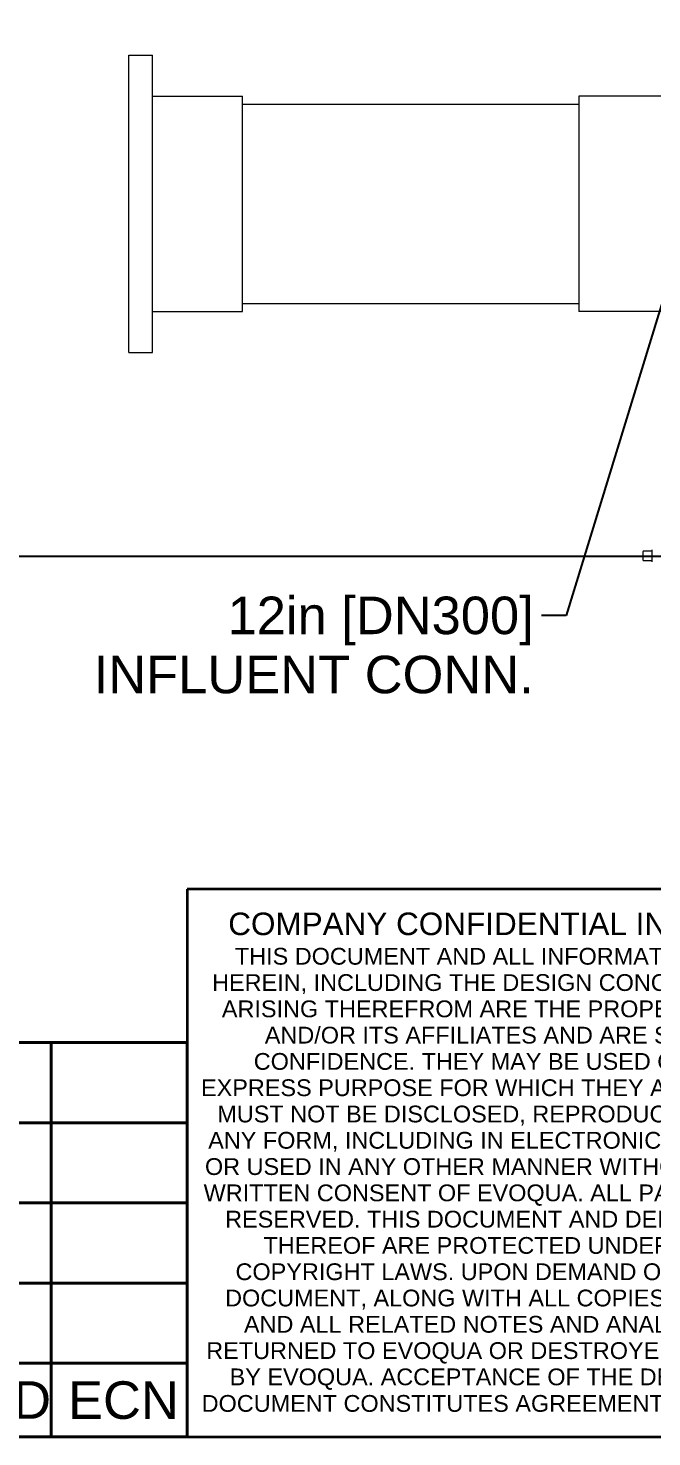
# Model space of a CAD drawing. Header units: inches. Extents: x 20 to 536, y 8 to 344.
# Drawn here: x 354.8 to 394.7, y 8 to 98 of the extents above; entities that cross this region are included whole.
import ezdxf
from ezdxf.enums import TextEntityAlignment as Align

# ---------------------------------------------------------------- set-up
doc = ezdxf.new("R2010")
doc.units = ezdxf.units.IN
doc.header["$LTSCALE"] = 16
doc.header["$MEASUREMENT"] = 0
doc.layers.get('0').update_dxf_attribs({"lineweight": 25})
for name, color, linetype, lineweight in [('Border', 7, 'Continuous', 35), ('Dimension (ANSI)', 7, 'Continuous', 25), ('Symbol', 7, 'Continuous', 25), ('Symbol (ANSI)', 7, 'Continuous', 25), ('Title', 7, 'Continuous', 35), ('Visible (ANSI)', 7, 'Continuous', 50)]:
    doc.layers.add(name, color=color, linetype=linetype, lineweight=lineweight)
doc.styles.add('MEMCOR Medium', font='arial.ttf')
doc.styles.get("Standard").update_dxf_attribs({"font": 'arial.ttf'})
doc.styles.add('Standard A-B-C', font='arial.ttf')
doc.styles.add('Standard D-E', font='arial.ttf')
doc.dimstyles.new('in [mm] D-E NeptuneBenson', dxfattribs={"dimscale": 16, "dimtxt": 0.15, "dimasz": 0.098425, "dimexe": 0.125, "dimexo": 0.063, "dimgap": 0.031496, "dimtad": 0, "dimtih": 1, "dimtoh": 1, "dimdec": 4, "dimrnd": 1e-08, "dimzin": 3, "dimdsep": 46, "dimlunit": 5, "dimtxsty": 'Standard D-E', "dimcen": 0.09, "dimdle": 0.393701, "dimclrd": 256, "dimclre": 256, "dimclrt": 256, "dimadec": 1, "dimazin": 1, "dimtfac": 1, "dimtofl": 0, "dimtmove": 0, "dimatfit": 3, "dimfxl": 1, "dimfrac": 1, "dimtolj": 1, "dimtzin": 4, "dimlwd": -1, "dimlwe": -1, "dimarcsym": 0})
doc.dimstyles.new('in [mm] D-E NeptuneBenson$7', dxfattribs={"dimscale": 16, "dimtxt": 0.15, "dimasz": 0.098425, "dimexe": 0.125, "dimexo": 0.063, "dimgap": 0.031496, "dimtad": 0, "dimtih": 1, "dimtoh": 1, "dimdec": 4, "dimrnd": 1e-08, "dimzin": 3, "dimdsep": 46, "dimlunit": 5, "dimtxsty": 'Standard D-E', "dimcen": 0.09, "dimdle": 0.393701, "dimclrd": 256, "dimclre": 256, "dimclrt": 256, "dimadec": 1, "dimazin": 1, "dimtfac": 1, "dimtofl": 0, "dimtmove": 0, "dimatfit": 3, "dimfxl": 1, "dimfrac": 1, "dimtolj": 1, "dimtzin": 4, "dimlwd": -1, "dimlwe": -1, "dimarcsym": 0})

# ---------------------------------------------------------------- blocks, each defined once
blk = doc.blocks.new('Borders 22x34_D')
at = {"layer": 'Border'}
blk.add_line((1.25, 0.5), (33.5, 0.5), dxfattribs=at)
blk = doc.blocks.new('Title Blocks D-E')
at = {"layer": 'Title'}
for p, q in [((18.0646, 11.4455), (15.2521, 11.4455)), ((15.2521, 11.4455), (15.2521, 9.258)), ((15.2521, 9.258), (18.0646, 9.258))]:
    blk.add_line(p, q, dxfattribs=at)
at = {"layer": 'Title', "insert": (16.6705, 11.3517), "char_height": 0.06, "width": 2.725909, "attachment_point": 2, "line_spacing_factor": 0.757101, "style": 'Standard A-B-C'}
blk.add_mtext('\\pxsm0.94;\\fArial|b0|i0;{\\H0.0900;COMPANY CONFIDENTIAL INFORMATION\\P}\\fArial|b0|i0;{\\H0.0670;THIS DOCUMENT AND ALL INFORMATION CONTAINED HEREIN, INCLUDING THE DESIGN CONCEPTS AND THOSE ARISING THEREFROM ARE THE PROPERTY OF EVOQUA AND/OR ITS AFFILIATES AND ARE SUBMITTED IN CONFIDENCE. THEY MAY BE USED ONLY FOR THE EXPRESS PURPOSE FOR WHICH THEY ARE PROVIDED AND MUST NOT BE DISCLOSED, REPRODUCED OR COPIED IN ANY FORM, INCLUDING IN ELECTRONIC FORMAT, LOANED OR USED IN ANY OTHER MANNER WITHOUT THE EXPRESS WRITTEN CONSENT OF EVOQUA. ALL PATENT RIGHTS ARE RESERVED. THIS DOCUMENT AND DERIVATIVE WORKS THEREOF ARE PROTECTED UNDER APPLICABLE COPYRIGHT LAWS. UPON DEMAND OF EVOQUA, THIS DOCUMENT, ALONG WITH ALL COPIES AND EXTRACTS, AND ALL RELATED NOTES AND ANALYSES MUST BE RETURNED TO EVOQUA OR DESTROYED, AS INSTRUCTED BY EVOQUA. ACCEPTANCE OF THE DELIVERY OF THIS DOCUMENT CONSTITUTES AGREEMENT TO THESE TERMS}\\fArial|b0|i0;{\\H0.0680;.}', dxfattribs=at)
at = {"layer": 'Title', "lineweight": 30, "flags": 63}
for tag, height, p in [('DESIGNER', 0.094, (18.4396, 11.1408)), ('CREATION_DATE', 0.094, (19.1896, 11.1408)), ('CHECKED_BY', 0.094, (18.4396, 10.7033)), ('CHECKED_DATE', 0.094, (19.1896, 10.7033)), ('ENG_APPROVED_BY', 0.094, (18.4396, 10.2658)), ('ENG_APPROVAL_DATE', 0.094, (19.1896, 10.2658)), ('MANAGER', 0.094, (18.8146, 9.8283)), ('PROJECT', 0.12, (20.2833, 9.3768)), ('PART_NUMBER', 0.12, (21.7208, 9.3768)), ('REVISION_NUMBER', 0.12, (25.5646, 9.3768)), ('@DMS_Reference', 0.12, (23.3146, 9.3768)), ('Sheet_Number', 0.12, (24.5021, 9.3768)), ('Number_of_sheets', 0.1247, (25.0646, 9.3768))]:
    blk.add_attdef(tag, text='', height=height, dxfattribs=at).set_placement(p, align=Align.MIDDLE_CENTER)
for tag, height, p in [('!Reference', 0.078, (18.8771, 9.5267)), ('Scale_1', 0.1181, (18.8771, 9.308))]:
    blk.add_attdef(tag, text='', height=height, dxfattribs=at).set_placement(p, align=Align.BOTTOM_CENTER)
blk = doc.blocks.new('*D27')
at = {"layer": 'Defpoints', "color": 0, "transparency": 16777216}
for p in [(353.894, 161.752), (424.634, 161.752), (399.432, 64.26)]:
    blk.add_point(p, dxfattribs=at)
at = {"layer": 'Dimension (ANSI)', "transparency": 16777216}
for p, q in [((423.626, 161.752), (351.894, 161.752)), ((353.894, 160.177), (353.894, 118.735)), ((353.894, 65.835), (353.894, 101.408)), ((398.424, 64.26), (351.894, 64.26))]:
    blk.add_line(p, q, dxfattribs=at)
for points in [[(353.632, 160.177), (354.157, 160.177), (353.894, 161.752)], [(353.632, 65.835), (354.157, 65.835), (353.894, 64.26)]]:
    blk.add_solid(points, dxfattribs=at)
at = {"layer": 'Dimension (ANSI)', "transparency": 16777216, "char_height": 2.4, "attachment_point": 5, "style": 'Standard D-E'}
for s, insert in [('\\A1; \\fArial|b0|i0;97{\\H1x;\\S1#2;} in', (353.894, 113.006)), ('\\A1;[2461.5 mm]{\\P\\fArial|b0|i0;SHIPPING HEIGHT\\P\\fArial|b0|i0;REF.}', (353.894, 104.342))]:
    blk.add_mtext(s, dxfattribs=dict(at, insert=insert))
blk = doc.blocks.new('REVISION HISTORY')
at = {"layer": 'Symbol', "lineweight": 40}
for p, q in [((12.7552, 2.0747), (22.812, 2.0747)), ((22.2694, 2.0747), (22.2694, 0.7941)), ((22.812, 2.0747), (22.812, 0.7941)), ((12.7552, 1.7545), (22.812, 1.7545)), ((12.7552, 1.4344), (22.812, 1.4344)), ((12.7552, 1.1143), (22.812, 1.1143)), ((12.7552, 0.7941), (22.812, 0.7941)), ((22.2694, 0.5), (22.2694, 0.7941)), ((22.812, 0.5), (22.812, 0.7941)), ((12.7552, 0.5), (22.812, 0.5))]:
    blk.add_line(p, q, dxfattribs=at)
at = {"layer": 'Symbol', "char_height": 0.15, "attachment_point": 7, "style": 'MEMCOR Medium'}
for s, insert in [('APPD', (21.6984, 0.5721)), ('ECN', (22.3368, 0.5695))]:
    blk.add_mtext(s, dxfattribs=dict(at, insert=insert))

msp = doc.modelspace()

# ---------------------------------------------------------------- linework, layer by layer
at = {"layer": 'Visible (ANSI)', "linetype": 'Continuous', "lineweight": 18}
for p, q in [((361.2837, 77.28516), (361.2837, 96.28516)), ((361.2837, 96.28516), (362.7837, 96.28516)), ((362.7837, 77.28516), (362.7837, 96.28516)), ((362.7837, 93.66016), (368.5337, 93.66016)), ((368.5337, 79.91016), (368.5337, 93.66016)), ((390.0342, 93.66016), (390.0342, 79.91016)), ((395.7842, 93.66016), (390.0342, 93.66016)), ((368.5337, 93.16016), (390.0342, 93.16016)), ((368.5337, 80.41016), (390.0342, 80.41016)), ((362.7837, 79.91016), (368.5337, 79.91016)), ((395.7842, 79.91016), (390.0342, 79.91016)), ((361.2837, 77.28516), (362.7837, 77.28516)), ((394.126326, 64.554129), (394.126326, 64.034129)), ((394.166326, 64.594129), (394.171005, 64.594129)), ((394.171005, 63.994129), (394.166326, 63.994129)), ((394.681326, 64.594129), (394.171005, 64.594129)), ((394.171005, 63.994129), (394.681326, 63.994129)), ((394.701326, 64.684129), (394.701326, 63.904129))]:
    msp.add_line(p, q, dxfattribs=at)
for centre, radius, start, end in [((394.166326, 64.554129), 0.04, 90, 180), ((394.166326, 64.034129), 0.04, 180, 270), ((394.681326, 64.614129), 0.02, 270, 0), ((394.681326, 63.974129), 0.02, 0, 90)]:
    msp.add_arc(centre, radius, start, end, dxfattribs=at)

# ---------------------------------------------------------------- block references
at = {"xscale": 16, "yscale": 16, "zscale": 16}
for name, p in [('Borders 22x34_D', (0, 0)), ('Title Blocks D-E', (120.958794, -140.12762))]:
    msp.add_blockref(name, p, dxfattribs=at)
at = {"layer": 'Symbol', "xscale": 16, "yscale": 16, "zscale": 16}
msp.add_blockref('REVISION HISTORY', (0, 0), dxfattribs=at)

# ---------------------------------------------------------------- texts
at = {"layer": 'Symbol (ANSI)', "insert": (387.151877, 61.688781), "char_height": 2.40000008, "width": 28.13232001, "attachment_point": 3, "line_spacing_factor": 0.944221, "style": 'Standard D-E'}
msp.add_mtext('\\fArial|b0|i0;12in [DN300]\\P\\fArial|b0|i0;INFLUENT CONN.', dxfattribs=at)

# ---------------------------------------------------------------- dimensions: what is measured, and where the dimension line sits
at = {"layer": 'Dimension (ANSI)'}
dim = msp.add_linear_dim(base=(353.894447, 161.752164), p1=(399.432319, 64.26016), p2=(424.6342, 161.752164), angle=90, text=' \\fArial|b0|i0;<> in\\X[2461.5 mm]{\\P\\fArial|b0|i0;SHIPPING HEIGHT\\P\\fArial|b0|i0;REF.}', dimstyle='in [mm] D-E NeptuneBenson', override={"dimgap": 0.031496, "dimdec": 4, "dimpost": '', "dimtol": 0, "dimlim": 0, "dimtp": 0, "dimtm": 0, "dimtdec": 2, "dimatfit": 1}, dxfattribs=at)
dim.commit()
dim.dimension.update_dxf_attribs({"geometry": '*D27', "text_midpoint": (353.894447, 110.071492), "dimtype": 160})

# ---------------------------------------------------------------- leaders
at = {"layer": 'Symbol (ANSI)', "annotation_type": 0, "has_hookline": 1, "hookline_direction": 1, "text_width": 27.523057}
msp.add_leader([(397.2842, 86.78516), (389.230617, 60.488781), (387.655814, 60.488781)], dimstyle='in [mm] D-E NeptuneBenson$7', override={"dimtad": 0}, dxfattribs=at)

doc.saveas('drawing.dxf')
